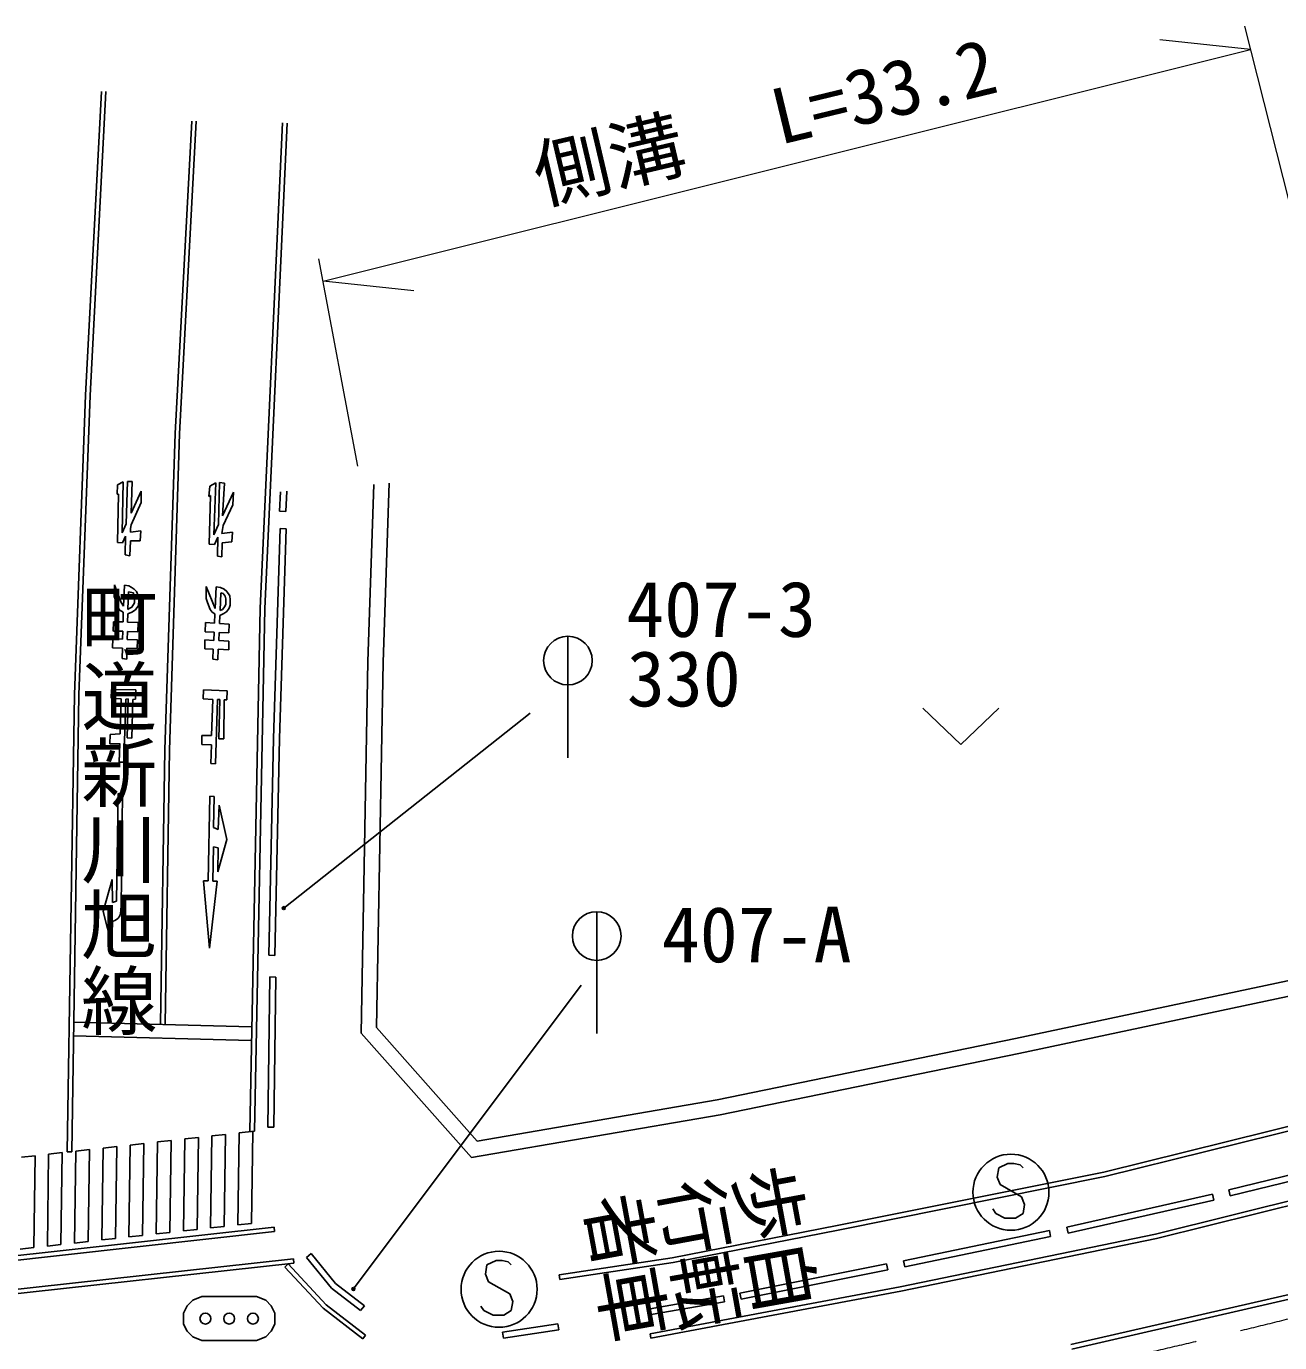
# Model space of a CAD drawing. Units: millimetres, scale not verified. Extents: x 40000 to 680000, y 20000 to 380000.
# Drawn here: x 387310 to 428504, y 260852 to 304129 of the extents above; entities that cross this region are included whole.
import ezdxf
from ezdxf.enums import TextEntityAlignment as Align

# ---------------------------------------------------------------- set-up
doc = ezdxf.new("R2010")
doc.units = ezdxf.units.MM
doc.header["$LTSCALE"] = 1000
doc.linetypes.add('CHAIN', pattern=[18.5, 12, -1.5, 3.5, -1.5])
for name, color, linetype, lineweight in [('M-BGD', 7, 'Continuous', 25), ('M-BGD-EXST', 7, 'Continuous', 25), ('M-BMK', 2, 'CHAIN', 13), ('M-STR-HTXT', 7, 'Continuous', 13), ('M-STR-STRC', 7, 'Continuous', 25)]:
    doc.layers.add(name, color=color, linetype=linetype, lineweight=lineweight)
doc.layers.add('M-BMK-HTXT', color=7, linetype='Continuous')
doc.styles.add('@ＭＳ ゴシック', font='')
doc.styles.add('ＭＳ ゴシック', font='')
doc.styles.get('@ＭＳ ゴシック').set_extended_font_data('@MS Gothic')
doc.styles.get('ＭＳ ゴシック').set_extended_font_data('MS Gothic')

msp = doc.modelspace()

# ---------------------------------------------------------------- linework, layer by layer
at = {"layer": 'M-BGD'}
for p, q in [((389778, 301991), (389255, 292001)), ((389928, 301983), (389405, 291994)), ((392197, 290744), (392746, 301016)), ((392347, 290737), (392896, 301008)), ((395732, 300956), (394997, 284997)), ((395882, 300949), (395147, 284992)), ((389255, 292001), (388888, 282157)), ((389405, 291994), (389038, 282153)), ((391861, 280340), (392197, 290744)), ((392011, 280337), (392347, 290737)), ((390304, 289056), (390493, 289149)), ((390493, 289149), (390456, 287473)), ((390592, 287778), (390631, 289163)), ((390631, 289163), (390790, 289167)), ((390790, 289167), (390753, 288121)), ((393338, 289013), (393535, 289120)), ((393535, 289120), (393471, 287416)), ((393625, 287749), (393664, 289135)), ((393664, 289135), (393824, 289108)), ((393824, 289108), (393758, 288036)), ((399238, 289110), (399037, 283230)), ((390296, 288744), (390304, 289056)), ((390339, 288753), (390296, 288744)), ((390305, 287164), (390339, 288753)), ((390753, 288121), (391087, 288850)), ((391087, 288850), (391081, 288474)), ((393313, 288668), (393338, 289013)), ((393363, 288702), (393313, 288668)), ((393324, 287104), (393363, 288702)), ((393758, 288036), (394116, 288818)), ((394116, 288818), (394094, 288395)), ((398736, 289070), (398537, 283243)), ((391081, 288474), (390751, 287745)), ((394094, 288395), (393784, 287720)), ((390456, 287473), (390592, 287778)), ((390573, 287371), (390472, 287153)), ((390559, 286754), (390573, 287371)), ((390739, 287621), (390738, 287501)), ((390738, 287501), (391068, 287546)), ((390751, 287745), (390739, 287621)), ((391068, 287546), (391055, 287219)), ((393471, 287416), (393625, 287749)), ((393784, 287720), (393737, 287455)), ((393737, 287455), (394088, 287503)), ((394088, 287503), (394068, 287178)), ((390472, 287153), (390305, 287164)), ((390729, 287211), (390709, 286722)), ((391055, 287219), (390729, 287211)), ((393490, 287089), (393324, 287104)), ((393603, 287329), (393490, 287089)), ((393589, 286714), (393603, 287329)), ((393747, 287150), (393736, 286685)), ((394068, 287178), (393747, 287150)), ((390709, 286722), (390559, 286754)), ((393732, 286683), (393589, 286714)), ((390201, 285386), (390210, 285765)), ((390210, 285765), (390336, 285415)), ((390501, 285066), (390534, 285761)), ((390534, 285761), (390679, 285733)), ((390679, 285733), (390751, 285694)), ((390751, 285694), (390856, 285630)), ((390856, 285630), (390934, 285549)), ((393223, 285321), (393226, 285716)), ((393226, 285716), (393517, 284986)), ((393550, 285701), (393517, 284986)), ((393550, 285701), (393696, 285681)), ((393696, 285681), (393813, 285622)), ((390288, 285152), (390201, 285386)), ((390336, 285415), (390430, 285184)), ((390649, 284955), (390673, 285542)), ((390673, 285542), (390831, 285504)), ((390831, 285504), (390847, 285427)), ((390847, 285427), (390863, 285310)), ((390863, 285310), (390860, 285176)), ((390934, 285549), (390989, 285420)), ((390989, 285420), (391010, 285263)), ((391010, 285263), (390997, 285092)), ((393269, 285183), (393223, 285321)), ((393703, 285508), (393677, 284924)), ((393703, 285508), (393782, 285486)), ((393782, 285486), (393849, 285391)), ((393813, 285622), (393899, 285553)), ((393849, 285391), (393867, 285305)), ((393867, 285305), (393866, 285132)), ((393899, 285553), (393995, 285404)), ((393995, 285404), (394011, 285273)), ((394011, 285273), (394008, 285094)), ((390360, 284948), (390288, 285152)), ((390498, 284864), (390360, 284948)), ((390430, 285184), (390501, 285066)), ((390488, 284546), (390496, 284865)), ((390646, 284809), (390640, 284542)), ((390773, 284871), (390646, 284809)), ((390649, 284955), (390710, 284995)), ((390775, 285035), (390710, 284995)), ((390901, 284945), (390773, 284871)), ((390860, 285176), (390775, 285035)), ((390997, 285092), (390901, 284945)), ((393356, 284960), (393269, 285183)), ((393415, 284871), (393356, 284960)), ((393509, 284813), (393415, 284871)), ((393495, 284506), (393509, 284813)), ((393800, 284823), (393672, 284760)), ((393756, 284956), (393677, 284924)), ((393838, 285053), (393756, 284956)), ((393896, 284886), (393800, 284823)), ((393866, 285132), (393838, 285053)), ((393982, 284996), (393896, 284886)), ((394008, 285094), (393982, 284996)), ((394997, 284997), (394655, 267809)), ((395147, 284992), (394805, 267806)), ((390171, 284554), (390162, 284249)), ((390171, 284554), (390488, 284546)), ((390640, 284542), (390985, 284533)), ((390973, 284226), (390985, 284533)), ((393189, 284221), (393199, 284529)), ((393199, 284529), (393495, 284506)), ((393658, 284494), (393670, 284759)), ((393658, 284494), (393973, 284470)), ((393973, 284470), (393969, 284193)), ((390146, 283700), (390154, 283992)), ((390475, 283980), (390154, 283992)), ((390481, 284240), (390170, 284249)), ((390481, 284240), (390475, 283980)), ((390632, 284235), (390625, 283974)), ((390963, 283961), (390625, 283974)), ((390632, 284235), (390973, 284226)), ((390963, 283961), (390952, 283671)), ((393172, 283667), (393181, 283960)), ((393469, 283942), (393181, 283960)), ((393189, 284221), (393482, 284210)), ((393482, 284210), (393469, 283942)), ((393633, 283933), (393645, 284204)), ((393633, 283933), (393965, 283913)), ((393645, 284204), (393969, 284193)), ((393965, 283913), (393961, 283634)), ((390146, 283700), (390468, 283688)), ((390468, 283688), (390459, 283340)), ((390618, 283683), (390609, 283327)), ((390618, 283683), (390952, 283671)), ((393172, 283667), (393456, 283655)), ((393441, 283318), (393456, 283655)), ((393604, 283298), (393620, 283648)), ((393620, 283648), (393961, 283634)), ((390609, 283327), (390459, 283340)), ((393441, 283318), (393604, 283298)), ((398537, 283243), (398312, 271028)), ((399037, 283230), (398816, 271214)), ((390100, 282040), (390110, 282329)), ((390110, 282329), (390911, 282317)), ((390911, 282317), (390901, 282011)), ((393118, 282016), (393130, 282311)), ((393130, 282311), (393912, 282279)), ((393912, 282279), (393896, 281983)), ((388888, 282157), (388652, 267129)), ((389038, 282153), (388802, 267127)), ((390424, 282024), (390100, 282040)), ((390390, 280869), (390424, 282024)), ((390575, 282009), (390514, 279928)), ((390661, 282015), (390575, 282009)), ((390629, 280735), (390661, 282015)), ((390805, 281992), (390783, 280722)), ((390901, 282011), (390805, 281992)), ((393118, 282016), (393441, 282002)), ((393398, 280818), (393441, 282002)), ((393589, 281996), (393525, 279887)), ((393589, 281996), (393674, 281992)), ((393674, 281992), (393642, 280699)), ((393815, 281986), (393797, 280703)), ((393815, 281986), (393896, 281983)), ((416772, 281716), (418022, 280516)), ((418022, 280516), (419272, 281716)), ((390061, 280842), (390390, 280869)), ((390059, 280542), (390061, 280842)), ((390378, 280545), (390059, 280542)), ((390360, 279939), (390378, 280545)), ((390362, 279943), (390380, 280549)), ((390783, 280722), (390629, 280735)), ((393075, 280522), (393076, 280818)), ((393075, 280522), (393392, 280507)), ((393076, 280818), (393398, 280818)), ((393376, 279896), (393392, 280507)), ((393797, 280703), (393642, 280699)), ((391721, 271331), (391861, 280340)), ((391871, 271329), (392011, 280337)), ((390517, 279934), (390360, 279939)), ((390514, 279928), (390362, 279943)), ((393525, 279887), (393376, 279896)), ((390279, 275371), (390331, 278911)), ((390331, 278911), (390471, 278887)), ((390471, 278887), (390432, 275205)), ((393285, 276033), (393339, 278815)), ((393339, 278815), (393482, 278812)), ((393482, 278812), (393467, 277788)), ((393610, 277721), (393643, 278524)), ((393643, 278524), (393903, 277393)), ((393467, 277788), (393610, 277721)), ((393457, 277155), (393436, 276028)), ((393610, 277119), (393457, 277155)), ((393903, 277393), (393605, 276331)), ((393605, 276331), (393610, 277119)), ((389832, 275033), (390135, 276080)), ((390135, 276080), (390137, 275323)), ((393325, 273824), (393131, 276033)), ((393131, 276033), (393285, 276033)), ((393578, 276021), (393325, 273824)), ((393436, 276028), (393578, 276021)), ((390137, 275323), (390279, 275371)), ((390125, 273913), (389832, 275033)), ((390370, 274858), (390312, 274796)), ((390406, 274948), (390370, 274858)), ((390432, 275205), (390406, 274948)), ((390146, 274698), (390125, 273913)), ((390238, 274748), (390146, 274698)), ((390312, 274796), (390238, 274748)), ((419826, 270851), (429639, 272931)), ((419928, 270361), (429753, 272444)), ((388873, 271391), (394716, 271235)), ((388861, 270941), (394704, 270785)), ((398312, 271028), (401942, 266939)), ((398816, 271214), (402132, 267479)), ((410017, 268838), (419826, 270851)), ((410110, 268347), (419928, 270361)), ((402132, 267479), (410017, 268838)), ((401942, 266939), (410110, 268347)), ((431613, 268660), (422727, 266463)), ((431651, 268514), (422760, 266317)), ((391622, 267450), (392069, 267500)), ((392069, 267500), (392026, 264475)), ((392474, 264524), (392517, 267550)), ((392517, 267550), (392964, 267600)), ((392921, 264574), (392964, 267600)), ((393368, 264623), (393411, 267650)), ((393411, 267650), (393858, 267700)), ((393815, 264673), (393858, 267700)), ((394263, 264722), (394305, 267750)), ((394305, 267750), (394805, 267806)), ((394710, 264772), (394753, 267800)), ((388001, 264030), (388044, 267050)), ((388044, 267050), (388492, 267100)), ((388448, 264080), (388492, 267100)), ((388652, 267129), (388802, 267127)), ((388895, 264129), (388939, 267150)), ((388939, 267150), (389386, 267200)), ((389343, 264178), (389386, 267200)), ((389790, 264228), (389833, 267250)), ((389833, 267250), (390281, 267300)), ((390237, 264277), (390281, 267300)), ((390684, 264327), (390728, 267350)), ((391175, 267400), (390728, 267350)), ((391132, 264376), (391175, 267400)), ((391579, 264426), (391622, 267450)), ((387150, 266950), (387597, 267000)), ((387554, 263981), (387597, 267000)), ((422727, 266463), (413961, 264702)), ((422760, 266317), (413990, 264555)), ((424418, 264421), (432895, 266536)), ((424452, 264274), (432933, 266391)), ((395452, 264652), (385150, 263511)), ((395469, 264503), (385167, 263362)), ((392026, 264475), (391579, 264426)), ((392921, 264574), (392474, 264524)), ((393815, 264673), (393368, 264623)), ((394710, 264772), (394263, 264722)), ((395452, 264652), (395469, 264503)), ((413961, 264702), (408541, 263639)), ((413990, 264555), (408566, 263492)), ((388448, 264080), (388001, 264030)), ((389343, 264178), (388895, 264129)), ((390237, 264277), (389790, 264228)), ((391132, 264376), (390684, 264327)), ((416027, 262689), (424418, 264421)), ((416056, 262542), (424452, 264274)), ((384994, 262391), (396087, 263613)), ((387554, 263981), (387106, 263931)), ((396087, 263613), (396103, 263464)), ((408541, 263639), (404818, 263081)), ((385010, 262242), (396103, 263464)), ((395918, 263441), (395808, 263339)), ((395808, 263339), (397061, 261982)), ((395918, 263441), (397163, 262093)), ((408566, 263492), (404840, 262932)), ((404818, 263081), (404840, 262932)), ((421639, 260789), (430246, 262770)), ((392777, 262245), (393077, 262365)), ((393077, 262365), (394877, 262365)), ((394877, 262365), (395177, 262245)), ((407810, 261142), (416027, 262689)), ((407838, 260995), (416056, 262542)), ((421671, 260642), (430281, 262624)), ((392477, 261825), (392597, 262065)), ((392477, 261465), (392477, 261825)), ((392597, 262065), (392777, 262245)), ((395177, 262245), (395357, 262065)), ((395357, 262065), (395477, 261825)), ((395477, 261825), (395477, 261465)), ((397061, 261982), (398366, 260978)), ((397163, 262093), (398458, 261097)), ((392597, 261225), (392477, 261465)), ((395477, 261465), (395357, 261225)), ((392777, 261045), (392597, 261225)), ((393077, 260925), (392777, 261045)), ((395177, 261045), (394877, 260925)), ((395357, 261225), (395177, 261045)), ((398366, 260978), (398458, 261097)), ((407810, 261142), (407838, 260995)), ((394877, 260925), (393077, 260925))]:
    msp.add_line(p, q, dxfattribs=at)
for centre in [(393197, 261645), (393977, 261645), (394757, 261645)]:
    msp.add_circle(centre, 180, dxfattribs=at)
at = {"layer": 'M-BGD-EXST'}
for p, q in [((419272, 266598), (419222, 266298)), ((419572, 266748), (419272, 266598)), ((419772, 266748), (419572, 266748)), ((419972, 266698), (419772, 266748)), ((420072, 266598), (419972, 266698)), ((419222, 266298), (419322, 266048)), ((419322, 266048), (420022, 265648)), ((420022, 265648), (420122, 265398)), ((420122, 265398), (420072, 265098)), ((419172, 265098), (419072, 265248)), ((419472, 264948), (419172, 265098)), ((419822, 264948), (419472, 264948)), ((420072, 265098), (419822, 264948)), ((402749, 263557), (402449, 263407)), ((402949, 263557), (402749, 263557)), ((403149, 263507), (402949, 263557)), ((402449, 263407), (402399, 263107)), ((403249, 263407), (403149, 263507)), ((402399, 263107), (402499, 262857)), ((402499, 262857), (403199, 262457)), ((403199, 262457), (403299, 262207)), ((402349, 261907), (402249, 262057)), ((402649, 261757), (402349, 261907)), ((403249, 261907), (402999, 261757)), ((403299, 262207), (403249, 261907)), ((402999, 261757), (402649, 261757))]:
    msp.add_line(p, q, dxfattribs=at)
for centre in [(419672, 265798), (402849, 262607)]:
    msp.add_circle(centre, 1250, dxfattribs=at)
at = {"layer": 'M-BMK'}
msp.add_arc((357869, 546116), 293187, 276.45166, 284.30762, dxfattribs=at)
at = {"layer": 'M-STR-HTXT'}
for p, q in [((430107, 293265), (427356, 304129)), ((427549, 303368), (424565, 303680)), ((397061, 295746), (427549, 303368)), ((398205, 289669), (396921, 296490)), ((400044, 295434), (397061, 295746))]:
    msp.add_line(p, q, dxfattribs=at)
at = {"layer": 'M-STR-STRC'}
for p, q in [((395635, 288189), (395669, 288827)), ((395835, 288179), (395870, 288843)), ((395635, 288189), (395835, 288179)), ((395430, 280718), (395651, 287618)), ((395630, 280712), (395851, 287612)), ((395651, 287618), (395851, 287612)), ((405110, 284078), (405110, 280078)), ((403874, 281552), (395772, 275138)), ((395280, 273588), (395430, 280718)), ((395480, 273583), (395630, 280712)), ((406057, 275022), (406057, 271022)), ((395280, 273588), (395480, 273583)), ((395247, 267935), (395313, 272875)), ((395513, 272872), (395313, 272875)), ((395447, 267932), (395513, 272872)), ((398061, 262619), (405541, 272601)), ((395247, 267935), (395447, 267932)), ((431568, 267028), (426828, 265878)), ((431615, 266833), (426875, 265683)), ((426296, 265731), (421508, 264651)), ((426296, 265731), (426340, 265535)), ((426875, 265683), (426828, 265878)), ((426340, 265535), (421552, 264456)), ((420935, 264537), (416143, 263539)), ((420935, 264537), (420976, 264341)), ((421508, 264651), (421552, 264456)), ((420976, 264341), (416184, 263344)), ((396515, 263655), (396670, 263781)), ((397335, 262649), (396515, 263655)), ((397475, 262793), (396670, 263781)), ((415583, 263441), (410766, 262478)), ((415622, 263244), (410805, 262282)), ((415583, 263441), (415622, 263244)), ((416184, 263344), (416143, 263539)), ((398420, 262063), (397475, 262793)), ((398298, 261905), (397335, 262649)), ((410221, 262391), (407811, 261970)), ((410221, 262391), (410255, 262194)), ((410766, 262478), (410805, 262282)), ((398298, 261905), (398420, 262063)), ((407811, 261970), (407845, 261773)), ((410255, 262194), (407845, 261773)), ((404777, 261476), (402964, 261198)), ((404777, 261476), (404808, 261279)), ((402964, 261198), (402994, 261000)), ((404808, 261279), (402994, 261000))]:
    msp.add_line(p, q, dxfattribs=at)
for centre, radius in [((405110, 283278), 800), ((395772, 275138), 50), ((395772, 275138), 30), ((395772, 275138), 10), ((406057, 274222), 800), ((398061, 262619), 50), ((398061, 262619), 30), ((398061, 262619), 10)]:
    msp.add_circle(centre, radius, dxfattribs=at)

# ---------------------------------------------------------------- texts
at = {"layer": 'M-BGD', "style": '@ＭＳ ゴシック'}
for s, rotation, p in [('歩行者', 190.5, (412729, 267143)), ('自転車', 190.1, (413130, 264719))]:
    msp.add_text(s, height=1833, rotation=rotation, dxfattribs=at).set_placement(p, align=Align.BOTTOM_LEFT)
at = {"layer": 'M-BMK-HTXT', "style": '@ＭＳ ゴシック'}
msp.add_text('町道新川旭線', height=1833, rotation=270, dxfattribs=at).set_placement((388865, 285864), align=Align.BOTTOM_LEFT)
at = {"layer": 'M-STR-HTXT', "style": 'ＭＳ ゴシック'}
for s, rotation, p in [('L=33.2', 13.6, (412190, 299690)), ('側溝', 13.2, (404363, 297752))]:
    msp.add_text(s, height=1833, rotation=rotation, dxfattribs=at).set_placement(p, align=Align.BOTTOM_LEFT)
at = {"layer": 'M-STR-STRC', "style": 'ＭＳ ゴシック'}
for s, p in [('407-3', (407028, 283505)), ('330', (407050, 281220)), ('407-A', (408198, 272808))]:
    msp.add_text(s, height=1833, dxfattribs=at).set_placement(p, align=Align.BOTTOM_LEFT)

doc.saveas('drawing.dxf')
